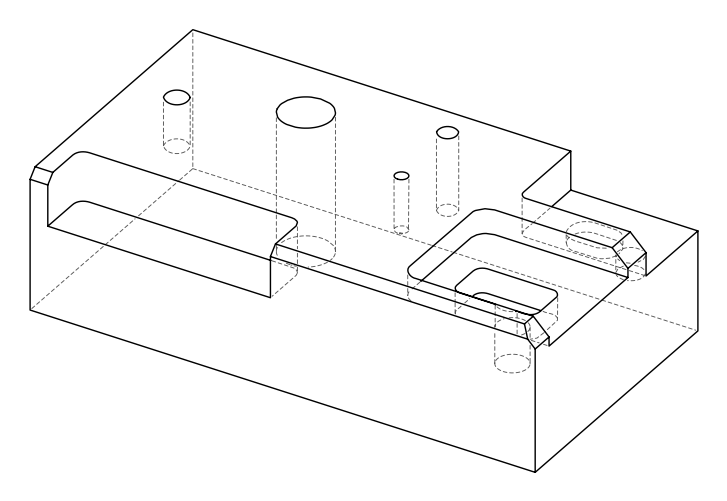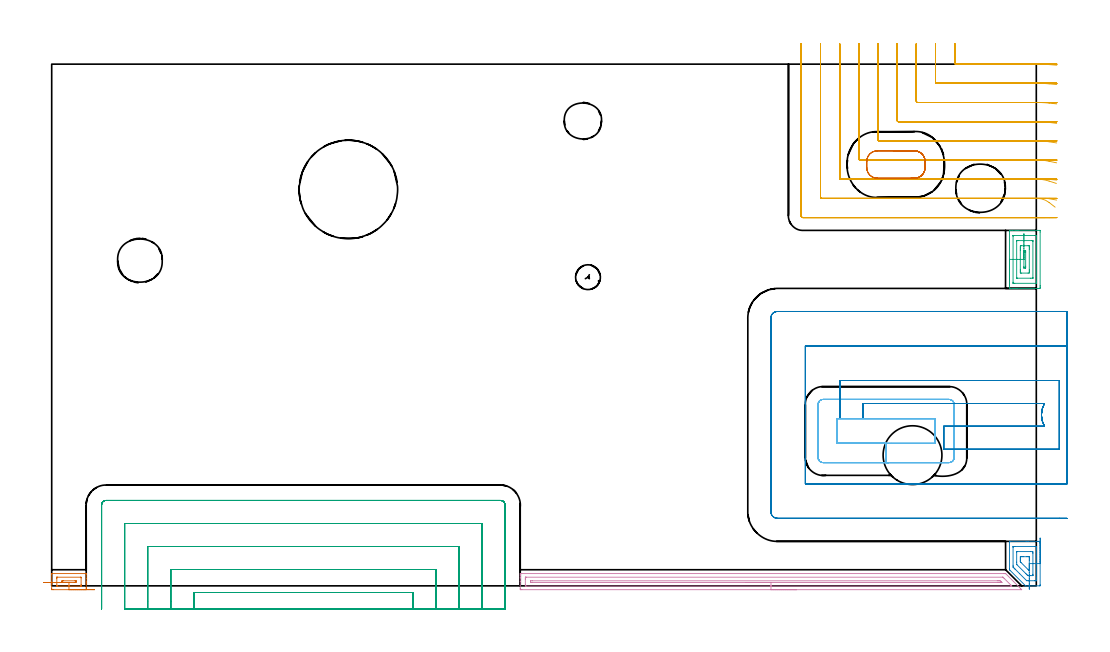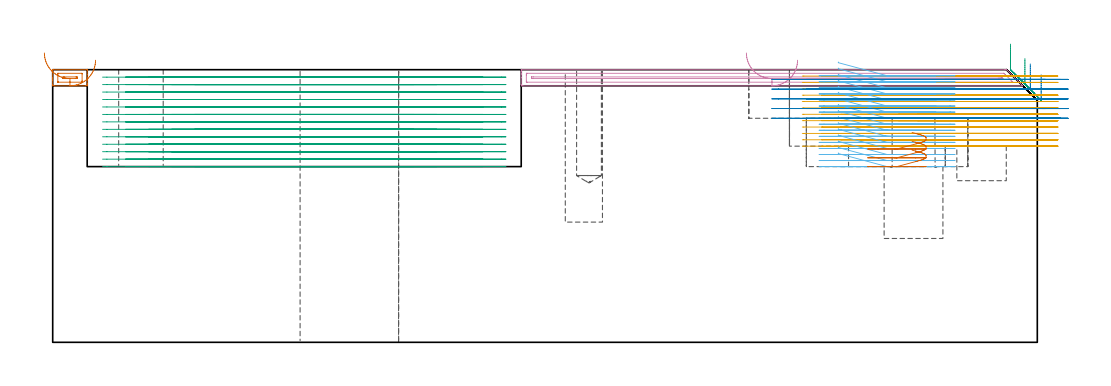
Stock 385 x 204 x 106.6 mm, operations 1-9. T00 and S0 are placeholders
(PLAN: 18 operations, 12 tool changes, 112.2 min)
(1 AREA_MILL | FG_CHAMFER_SURFACE | UGT0205_001 | 0.49 min | 348 mm3)
(2 AREA_MILL_1 | FG_CHAMFER_SURFACE_1 | UGT0205_001 | 0.81 min | 1724 mm3)
(3 AREA_MILL_2 | FG_CHAMFER_SURFACE_2 | UGT0205_001 | 1.1 min | 2577 mm3)
(4 AREA_MILL_3 | FG_CHAMFER_SURFACE_3 | UGT0205_001 | 4.8 min | 3907 mm3)
(5 MILL_CORNER_NOTCH_RECTANGULAR | CORNER_NOTCH_RECTANGULAR | NXT0201_010 | Follow Part, ap 2.5, ae 75% | 25.98 min | 187668 mm3)
(6 MILL_RECTANGULAR_POCKET | POCKET_RECTANGULAR_STRAIGHT | NXT0201_010 | Follow Part, ap 2.5, ae 75% | 9.57 min | 81445 mm3)
(7 MILL_RECTANGULAR_POCKET_1 | POCKET_RECTANGULAR_STRAIGHT_1 | UGT0201_133 | Follow Part, ap 3.75, ae 75% | 0.68 min | 6908 mm3)
(8 MILL_SLOT | SLOT_PARTIAL_RECTANGULAR | UGT0201_100 | Follow Part, ap 4.5, ae 75% | 10.4 min | 169092 mm3)
(9 MILL_SLOT_1 | SLOT_PARTIAL_RECTANGULAR_1 | NXT0201_011 | Follow Part, ap 3, ae 75% | 48.37 min | 252251 mm3)
(10 MILL_THROUGH_HOLE_FROM_SOLID_MATERIAL | STEP1HOLE | UGT0201_018 | Circular | 5.95 min | 124135 mm3)
(11 MILL_BLIND_HOLE_FROM_SOLID_MATERIAL | STEP1POCKET | NXT0201_011 | Spiral | 1.03 min | 8887 mm3)
(12 MILL_BLIND_HOLE_FROM_SOLID_MATERIAL_1 | STEP1POCKET_3 | NXT0201_010 | Spiral | 1.61 min | 9828 mm3)
(13 INDEXABLE_INSERT_DRILL_BLIND_HOLE_FROM_SOLID | STEP1POCKET_1 | UGT0302_002 | 0.2 min | 12451 mm3)
(14 SPOT_DRILL | STEP1POCKET_2 | NXT0321_9005460120000 | 0.06 min | 135 mm3)
(15 SPOT_DRILL_1 | STEP1POCKET_4 | NXT0321_9005460120000 | 0.03 min | 14 mm3)
(16 DRILL_BLIND_HOLE_INTO_CENTER | STEP1POCKET_2 | NXT0301_128 | 0.07 min | 1255 mm3)
(17 DRILL_BLIND_HOLE_INTO_CENTER_1 | STEP1POCKET_4 | UGT0301_492 | 0.19 min | 3103 mm3)
(18 MILL_ROUGH_BLIND_HOLE_CONTOUR | STEP1POCKET_2 | NXT0201_010 | Spiral | 0.86 min | 2537 mm3)
(TOOL UGT0205_001 | Chamfer Mill 20 x 3 x 45 deg. | D20 FL50 Z2)
(TOOL NXT0201_010 | ENDMILL 10mm [2P460-1000-NA 1630] | D10 FL30 Z6)
(TOOL UGT0201_133 | Carbide End Mill 15.0 | D15 FL30 Z4)
(TOOL UGT0201_100 | End Mill 18 mm | D18 FL22 Z2)
(TOOL NXT0201_011 | ENDMILL 12mm [2P460-1200-NA 1630] | D12 FL38 Z6)
(TOOL UGT0201_018 | End mill 30 mm | D30 FL50 Z4)
(TOOL UGT0302_002 | Indexable Insert Drill 23mm | D23 PA180 FL50 Z2)
(TOOL NXT0321_9005460120000 | NC Spot Drill, 142deg, 12mm, Carbide, Uncoated | D12 PA142 FL30 Z2)
(TOOL NXT0301_128 | Carbide Drill 12mm [861.1-1200-036A1-GP GC34] | D12 PA150 FL37.4 Z2)
(TOOL UGT0301_492 | Carbide Drill 9.7 mm | D9.7 PA118 FL87 Z2)
(OP 1 AREA_MILL)
G17 G21 G94 G90
T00 M6
G54
G17 G0 G90 X16.75 Y-1.5 S1061 M3
G43 Z116.6 H0
Z110.3
G94 G1 X16.712 Z109.428 F250.
X16.598 Z108.563
X16.409 Z107.712
X16.147 Z106.88
X15.813 Z106.074
X15.41 Z105.3
X14.942 Z104.564
X14.41 Z103.872
X13.821 Z103.229
X13.178 Z102.639
X12.486 Z102.108
X11.75 Z101.64
X10.976 Z101.237
X10.17 Z100.903
X9.338 Z100.641
X8.487 Z100.452
X7.622 Z100.338
X6.75 Z100.3
X0.537
X0.046 Y-1.493 Z100.303
X0.008 Y-1.491 Z100.305
X0. Y-1.004 Z100.791
Y0.765 Z102.559
Y1.464 Z103.262
Y1.65 Z103.447
X0.001 Y4.593 Z106.391
X0.01 Y4.794 Z106.592
X0.093 Y4.8 Z106.6
X13.407
X13.49 Y4.794 Z106.592
X13.5 Y4.592 Z106.39
Y2.906 Z104.705
Y1.651 Z103.449
Y1.464 Z103.262
Y0.765 Z102.559
Y-0.655 Z101.14
X13.497 Y-1.004 Z100.791
X13.492 Y-1.491 Z100.305
X13.454 Y-1.493 Z100.303
X12.963 Y-1.5 Z100.3
X6.75
Y-0.086 Z101.714
X2.278 Y-0.085 Z101.715
X2.1 Y-0.081 Z101.719
X2.019 Y-0.079 Z101.721
X2.01 Y-0.035 Z101.765
X2.006 Y0.02 Z101.82
X2.001 Y0.191 Z101.991
X2. Y2.845 Z104.645
X2.005 Y3.157 Z104.957
X2.01 Y3.363 Z105.163
X2.014 Y3.38 Z105.18
X2.02 Y3.382 Z105.182
X2.045 Y3.384 Z105.184
X2.099 Y3.385 Z105.185
X2.312 Y3.386 Z105.186
X11.222 Y3.385 Z105.185
X11.4 Y3.381 Z105.181
X11.481 Y3.379 Z105.179
X11.49 Y3.335 Z105.135
X11.494 Y3.28 Z105.08
X11.499 Y3.109 Z104.909
X11.5 Y0.455 Z102.255
X11.495 Y0.143 Z101.943
X11.49 Y-0.064 Z101.736
X11.486 Y-0.08 Z101.72
X11.48 Y-0.082 Z101.718
X11.455 Y-0.084 Z101.716
X11.401 Y-0.085 Z101.715
X11.188 Y-0.086 Z101.714
X6.75
Y1.328 Z103.128
X4.652
X4.087 Y1.33 Z103.13
X4.042 Y1.332 Z103.132
X4.018 Y1.335 Z103.135
X4.01 Y1.342 Z103.142
X4.006 Y1.389 Z103.189
X4.001 Y1.563 Z103.363
X4. Y1.65 Z103.45
X4.001 Y1.736 Z103.536
X4.006 Y1.824 Z103.624
X4.016 Y1.965 Z103.765
X4.087 Y1.966 Z103.766
X4.653 Y1.971 Z103.771
X9.09
X9.413 Y1.97 Z103.77
X9.458 Y1.968 Z103.768
X9.482 Y1.965 Z103.765
X9.49 Y1.958 Z103.758
X9.494 Y1.911 Z103.711
X9.499 Y1.737 Z103.537
X9.5 Y1.65 Z103.45
X9.499 Y1.564 Z103.364
X9.494 Y1.476 Z103.276
X9.484 Y1.335 Z103.135
X9.413 Y1.334 Z103.134
X8.847 Y1.329 Z103.129
X6.75 Y1.328 Z103.128
X5.879 Z103.166
X5.014 Z103.28
X4.162 Z103.469
X3.33 Z103.732
X2.524 Y1.329 Z104.065
X1.75 Z104.468
X1.014 Z104.937
X0.322 Z105.468
X-0.321 Z106.058
X-0.91 Z106.701
X-1.441 Z107.393
X-1.91 Z108.129
X-2.313 Z108.903
X-2.647 Z109.708
X-2.909 Z110.541
X-3.098 Z111.392
X-3.212 Z112.257
X-3.25 Z113.129
G0 Z116.6
M5
M2
(OP 2 AREA_MILL_1)
G17 G21 G94 G90
T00 M6
G54
G17 G0 G90 X386.5 Y18.7 S1061 M3
G43 Z116.6 H0
Z104.6
G94 G1 Y18.662 Z103.728 F250.
Y18.548 Z102.863
Y18.359 Z102.012
Y18.097 Z101.18
Y17.763 Z100.374
Y17.36 Z99.6
Y16.892 Z98.864
Y16.36 Z98.172
Y15.771 Z97.529
Y15.128 Z96.94
Y14.436 Z96.408
Y13.7 Z95.94
Y12.926 Z95.537
Y12.12 Z95.203
Y11.288 Z94.941
Y10.436 Z94.752
Y9.572 Z94.638
Y8.7 Z94.6
Y0.377
X386.498 Y0.213 Z94.602
X386.493 Y0.008 Z94.607
X386.172 Y0. Z94.928
X380.814 Z100.283
X380.8 Y0.006 Z100.297
X380.783 Y0.016 Z100.314
X374.641 Y6.158 Z106.456
X374.505 Y6.297 Z106.591
X374.5 Y6.51 Z106.6
Y17.023
X374.506 Y17.39 Z106.592
X374.782 Y17.4 Z106.317
X381.058 Z100.042
X381.809 Z99.285
X385.675 Z95.42
X386.172 Y17.397 Z94.923
X386.49 Y17.392 Z94.604
X386.498 Y17.023 Z94.602
X386.5 Y16.694 Z94.6
Y8.7
X385.086 Z96.014
Y3.005
X385.085 Y2.344 Z96.015
X385.083 Y2.129 Z96.017
X385.081 Y2.047 Z96.019
X385.079 Y2.015 Z96.021
X384.941 Y2.009 Z96.159
X384.684 Y2.002 Z96.416
X384.555 Y2. Z96.545
X384.427 Z96.673
X381.937 Z99.163
X381.809 Z99.291
X381.254 Y2.01 Z99.846
X381.21 Y2.049 Z99.89
X381.123 Y2.129 Z99.977
X378.492 Y4.757 Z102.608
X376.74 Y6.51 Z104.36
X376.573 Y6.676 Z104.527
X376.22 Y7.032 Z104.88
X376.044 Y7.212 Z105.056
X375.957 Y7.304 Z105.143
X375.921 Y7.347 Z105.179
X375.92 Y7.386 Z105.18
X375.915 Y8.047 Z105.185
Y15.056
X375.916 Y15.271 Z105.184
X375.919 Y15.353 Z105.181
X375.921 Y15.385 Z105.179
X376.059 Y15.391 Z105.041
X376.316 Y15.398 Z104.784
X376.445 Y15.4 Z104.655
X376.573 Z104.527
X384.555 Y15.399 Z96.545
X384.812 Y15.395 Z96.288
X384.983 Y15.39 Z96.117
X385.08 Y15.384 Z96.02
X385.081 Y15.364 Z96.019
X385.083 Y15.271 Z96.017
X385.086 Y14.61 Z96.014
Y14.395
Y8.7
X383.672 Z97.428
Y4.522
X383.671 Y4.286 Z97.429
X383.668 Y4.129 Z97.432
X383.664 Y4.012 Z97.436
X383.648 Y4.008 Z97.452
X383.554 Y4.002 Z97.546
X383.436 Y4. Z97.664
X382.682 Z98.418
X382.563 Z98.537
X381.809 Y4.007 Z99.291
X381.703 Y4.01 Z99.397
X381.595 Y4.112 Z99.505
X381.377 Y4.325 Z99.723
X380.942 Y4.757 Z100.158
X377.437 Y8.262 Z103.663
X377.335 Y8.373 Z103.765
X377.329 Y9.138 Z103.771
Y9.256
Y13.114
X377.332 Y13.271 Z103.768
X377.335 Y13.388 Z103.765
X377.352 Y13.392 Z103.748
X377.446 Y13.398 Z103.654
X377.564 Y13.4 Z103.536
X382.8 Z98.3
X383.554 Y13.393 Z97.546
X383.655 Y13.39 Z97.445
X383.666 Y12.996 Z97.434
X383.671 Y12.76 Z97.429
X383.672 Y8.7 Z97.428
X382.257 Z98.843
Y7.386
Y6.936
X382.255 Y6.51 Z98.845
X382.251 Y6.066 Z98.849
X382.247 Y6.01 Z98.853
X382.19 Y6.009 Z98.91
X382.16 Y6.01 Z98.94
X382.093 Y6.068 Z99.007
X381.98 Y6.175 Z99.12
X381.809 Y6.341 Z99.291
X379.012 Y9.138 Z102.088
X378.783 Y9.376 Z102.317
X378.751 Y9.41 Z102.349
X378.748 Y9.458 Z102.352
X378.745 Y9.566 Z102.355
X378.743 Y10.014 Z102.357
Y10.464
X378.745 Y10.89 Z102.355
X378.749 Y11.334 Z102.351
X378.753 Y11.39 Z102.347
X378.811 Y11.393 Z102.289
X378.937 Y11.397 Z102.163
X379.191 Y11.399 Z101.909
X379.556 Y11.4 Z101.544
X380.064 Z101.036
X381.301 Z99.799
X381.809 Y11.398 Z99.291
X382.18 Y11.394 Z98.92
X382.25 Y11.385 Z98.85
X382.253 Y11.321 Z98.847
X382.256 Y10.89 Z98.844
X382.257 Y10.44 Z98.843
Y10.014
Y8.7
Y7.828 Z98.881
Y6.964 Z98.995
Y6.112 Z99.183
Y5.28 Z99.446
Y4.474 Z99.78
Y3.7 Z100.183
Y2.964 Z100.651
Y2.272 Z101.182
Y1.629 Z101.772
Y1.04 Z102.415
Y0.509 Z103.107
Y0.04 Z103.843
Y-0.363 Z104.617
Y-0.697 Z105.423
Y-0.959 Z106.255
Y-1.148 Z107.106
Y-1.262 Z107.971
Y-1.3 Z108.843
G0 Z116.6
M5
M2
(OP 3 AREA_MILL_2)
G17 G21 G94 G90
T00 M6
G54
G17 G0 G90 X374.5 Y117.65 S1061 M3
G43 Z116.6 H0
G94 G1 Y117.688 Z115.728 F250.
Y117.802 Z114.863
Y117.991 Z114.012
Y118.253 Z113.18
Y118.587 Z112.374
Y118.99 Z111.6
Y119.459 Z110.864
Y119.99 Z110.172
Y120.579 Z109.529
Y121.222 Z108.939
Y121.914 Z108.408
Y122.65 Z107.94
Y123.424 Z107.537
Y124.23 Z107.203
Y125.062 Z106.941
Y125.914 Z106.752
Y126.778 Z106.638
Y127.65 Z106.6
Y138.823
X374.502 Y138.99 Z106.588
X374.628 Y138.997 Z106.465
X374.76 Y139. Z106.339
X375.007 Z106.092
X375.701 Z105.394
X376.92 Z104.177
X377.446 Z103.649
X378.055 Z103.04
X386.172 Z94.925
X386.439 Y138.996 Z94.658
X386.492 Y138.99 Z94.605
X386.499 Y138.935 Z94.599
X386.5 Y138.376 Z94.6
Y117.482
X386.499 Y116.924 Z94.601
X386.497 Y116.592 Z94.602
X386.493 Y116.31 Z94.604
X386.172 Y116.306 Z94.925
X385.562 Y116.3 Z95.535
X377.446 Z103.649
X376.92 Z104.177
X376.573 Z104.523
X376.047 Z105.049
X375.701 Z105.394
X374.76 Z106.339
X374.63 Z106.462
X374.548 Z106.543
X374.503 Y116.309 Z106.588
X374.5 Y116.477 Z106.6
Y127.65
X375.914 Z105.186
Y136.588
X375.916 Y136.925 Z105.184
X375.918 Y136.967 Z105.182
X375.92 Y136.982 Z105.18
X375.931 Y136.99 Z105.169
X376.037 Y136.996 Z105.063
X376.172 Y136.999 Z104.928
X384.427 Y137. Z96.673
X384.899 Y136.999 Z96.201
X385.042 Y136.993 Z96.058
X385.07 Y136.991 Z96.03
X385.079 Y136.942 Z96.021
X385.083 Y136.81 Z96.017
X385.085 Y136.588 Z96.015
X385.086 Y118.712 Z96.014
X385.084 Y118.375 Z96.016
X385.082 Y118.333 Z96.018
X385.08 Y118.318 Z96.02
X385.069 Y118.31 Z96.031
X384.963 Y118.304 Z96.137
X384.828 Y118.301 Z96.272
X376.573 Y118.3 Z104.527
X376.101 Y118.301 Z104.999
X375.958 Y118.307 Z105.142
X375.93 Y118.309 Z105.17
X375.921 Y118.358 Z105.179
X375.917 Y118.49 Z105.183
X375.915 Y118.712 Z105.185
X375.914 Y127.65 Z105.186
X377.328 Z103.772
X377.329 Y134.8 Z103.771
X377.33 Y134.919 Z103.77
X377.332 Y134.96 Z103.768
X377.335 Y134.985 Z103.765
X377.35 Y134.99 Z103.75
X377.446 Y134.993 Z103.654
X378.124 Y135. Z102.976
X383.36 Z97.74
X383.554 Y134.997 Z97.546
X383.619 Y134.994 Z97.481
X383.664 Y134.99 Z97.436
X383.667 Y134.92 Z97.433
X383.67 Y134.8 Z97.43
X383.671 Y134.681 Z97.429
Y120.5
X383.67 Y120.381 Z97.43
X383.668 Y120.34 Z97.432
X383.665 Y120.315 Z97.435
X383.65 Y120.31 Z97.45
X383.554 Y120.307 Z97.546
X382.876 Y120.3 Z98.224
X377.64 Z103.46
X377.446 Y120.303 Z103.654
X377.381 Y120.306 Z103.719
X377.336 Y120.31 Z103.764
X377.333 Y120.38 Z103.767
X377.33 Y120.5 Z103.77
X377.329 Y120.619 Z103.771
X377.328 Y127.65 Z103.772
X378.743 Z102.357
Y131.225
Y131.684
X378.745 Y132.119 Z102.355
X378.749 Y132.571 Z102.351
X378.768 Y132.99 Z102.332
X379.204 Y133. Z101.896
X381.822 Z99.278
X382.228 Y132.99 Z98.872
X382.25 Y132.856 Z98.85
X382.255 Y132.556 Z98.845
X382.257 Y132.119 Z98.843
Y131.66
Y123.616
X382.255 Y123.181 Z98.845
X382.251 Y122.729 Z98.849
X382.232 Y122.31 Z98.868
X381.796 Y122.3 Z99.304
X379.178 Z101.922
X378.772 Y122.31 Z102.328
X378.75 Y122.444 Z102.35
X378.745 Y122.744 Z102.355
X378.743 Y123.181 Z102.357
Y123.64
Y127.65
X380.157 Z100.943
Y130.331
Y130.683
X380.159 Y130.859 Z100.941
X380.161 Y130.946 Z100.939
X380.164 Y130.983 Z100.936
X380.175 Y130.99 Z100.925
X380.287 Y130.996 Z100.813
X380.772 Y130.993 Z100.328
X380.829 Y130.99 Z100.271
X380.837 Y130.986 Z100.263
X380.839 Y130.971 Z100.261
X380.841 Y130.93 Z100.259
X380.843 Y130.762 Z100.257
Y130.427
Y124.969
Y124.897
X380.841 Y124.534 Z100.259
X380.838 Y124.353 Z100.262
X380.836 Y124.316 Z100.264
X380.794 Y124.31 Z100.306
X380.713 Y124.303 Z100.387
X380.228 Y124.307 Z100.872
X380.171 Y124.31 Z100.929
X380.163 Y124.315 Z100.937
X380.161 Y124.329 Z100.939
X380.159 Y124.37 Z100.941
X380.157 Y124.538 Z100.943
Y124.873
Y127.65
Y128.522 Z100.981
Y129.387 Z101.095
Y130.238 Z101.284
Y131.07 Z101.546
Y131.876 Z101.88
Y132.65 Z102.283
Y133.386 Z102.752
Y134.078 Z103.283
Y134.721 Z103.872
Y135.31 Z104.515
Y135.842 Z105.207
Y136.31 Z105.943
Y136.713 Z106.717
Y137.047 Z107.523
Y137.309 Z108.355
Y137.498 Z109.207
Y137.612 Z110.072
Y137.65 Z110.943
G0 Z116.6
M5
M2
(OP 4 AREA_MILL_3)
G17 G21 G94 G90
T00 M6
G54
G17 G0 G90 X291.25 Y-1.5 S1061 M3
G43 Z116.6 H0
Z110.3
G94 G1 X291.212 Z109.428 F250.
X291.098 Z108.564
X290.909 Z107.712
X290.647 Z106.88
X290.313 Z106.074
X289.91 Z105.3
X289.442 Z104.564
X288.91 Z103.872
X288.321 Z103.229
X287.678 Z102.64
X286.986 Z102.108
X286.25 Z101.64
X285.476 Z101.237
X284.67 Z100.903
X283.838 Z100.641
X282.987 Z100.452
X282.122 Z100.338
X281.25 Z100.3
X183.825
X183.329 Y-1.495 Z100.303
X183.209 Y-1.491 Z100.305
X183.2 Y-1.004 Z100.793
Y1.65 Z103.445
Y3.068 Z104.864
Y3.419 Z105.214
Y4.122 Z105.922
Y4.406 Z106.206
X183.207 Y4.78 Z106.571
X183.21 Y4.797 Z106.588
X183.378 Y4.8 Z106.6
X372.419
X372.995 Y4.799 Z106.584
X373.051 Y4.749 Z106.549
X376.152 Y1.65 Z103.447
X378.806 Y-1.004 Z100.792
X379.174 Y-1.374 Z100.426
X379.246 Y-1.446 Z100.354
X379.271 Y-1.474 Z100.326
X379.283 Y-1.495 Z100.304
X379.271 Y-1.5 Z100.3
X281.25
Y-0.086 Z101.714
X185.578 Y-0.085 Z101.715
X185.21 Y-0.078 Z101.722
X185.206 Y0.039 Z101.839
X185.201 Y0.288 Z102.088
X185.2 Y2.535 Z104.335
X185.202 Y2.941 Z104.741
X185.21 Y3.35 Z105.15
X185.218 Y3.38 Z105.18
X185.237 Y3.382 Z105.182
X185.29 Y3.384 Z105.184
X185.397 Y3.385 Z105.185
X185.612 Y3.386 Z105.186
X371.774 Y3.385 Z105.185
X371.881 Y3.384 Z105.184
X371.934 Y3.382 Z105.182
X371.956 Y3.379 Z105.179
X372.006 Y3.333 Z105.133
X372.419 Y2.93 Z104.73
X375.1 Y0.249 Z102.049
X375.313 Y0.031 Z101.831
X375.397 Y-0.059 Z101.741
X375.411 Y-0.08 Z101.72
X375.379 Y-0.082 Z101.719
X375.286 Y-0.084 Z101.716
X375.1 Y-0.086 Z101.714
X375.066
X281.25
Y1.328 Z103.128
X187.724 Y1.329 Z103.129
X187.4 Y1.33 Z103.13
X187.292 Y1.332 Z103.132
X187.215 Y1.335 Z103.135
X187.209 Y1.453 Z103.253
X187.204 Y1.65 Z103.45
X187.202 Y1.846 Z103.646
X187.206 Y1.913 Z103.713
X187.21 Y1.96 Z103.76
X187.239 Y1.965 Z103.765
X187.4 Y1.967 Z103.767
X187.969 Y1.971 Z103.771
X369.737
X370.31 Y1.968 Z103.768
X370.631 Y1.964 Z103.764
X370.937 Y1.951 Z103.751
X371.244 Y1.65 Z103.45
X371.525 Y1.367 Z103.167
X371.545 Y1.335 Z103.135
X371.525 Y1.334 Z103.134
X370.955 Y1.33 Z103.13
X370.631 Y1.329 Z103.129
X370.062 Y1.328 Z103.128
X281.25
X280.378 Z103.166
X279.514 Z103.28
X278.662 Z103.469
X277.83 Z103.732
X277.024 Z104.065
X276.25 Z104.468
X275.514 Z104.937
X274.822 Z105.468
X274.179 Z106.057
X273.59 Z106.701
X273.059 Z107.393
X272.59 Z108.128
X272.187 Z108.902
X271.853 Z109.708
X271.591 Z110.54
X271.402 Z111.392
X271.288 Z112.257
X271.25 Z113.128
G0 Z116.6
M5
M2
(OP 5 MILL_CORNER_NOTCH_RECTANGULAR)
G17 G21 G94 G90
T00 M6
G54
G17 G0 G90 X353.1 Y212. S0 M3
G43 Z116.6 H1
Z104.108
G94 G1 Y209. F250.
Y204.495 F500.
G3 X353.595 Y204. R0.5
G1 X385.394
G2 X390. Y203.823 R60.
G1 X392.991 Y203.593 F250.
G0 Z116.6
X345.6 Y212.
Z104.108
G1 Y209.
Y196.996 F500.
G3 X346.096 Y196.5 R0.5
G1 X385.394
G2 X390. Y196.298 R52.5
G1 X392.988 Y196.034 F250.
G0 Z116.6
X338.1 Y212.
Z104.108
G1 Y209.
Y189.496 F500.
G3 X338.596 Y189. R0.5
G1 X385.394
G2 X390. Y188.764 R45.
G1 X392.984 Y188.457 F250.
G0 Z116.6
X330.6 Y212.
Z104.108
G1 Y209.
Y181.996 F500.
G3 X331.096 Y181.5 R0.5
G1 X385.394
G2 X390. Y181.216 R37.5
G1 X392.977 Y180.848 F250.
G0 Z116.6
X323.1 Y212.
Z104.108
G1 Y209.
Y174.496 F500.
G3 X323.596 Y174. R0.5
G1 X385.394
G2 X390. Y173.644 R30.
G1 X392.964 Y173.184 F250.
G0 Z116.6
X315.6 Y212.
Z104.108
G1 Y209.
Y166.996 F500.
G3 X316.096 Y166.5 R0.5
G1 X385.394
G2 X390. Y166.024 R22.5
G1 X392.936 Y165.409 F250.
G0 Z116.6
X308.1 Y212.
Z104.108
G1 Y209.
Y159.497 F500.
G3 X308.597 Y159. R0.5
G1 X385.394
G2 X390. Y158.275 R15.
G1 X392.855 Y157.354 F250.
G0 Z116.6
X300.6 Y212.
Z104.108
G1 Y209.
Y151.997 F500.
G3 X301.097 Y151.5 R0.5
G1 X385.394
G2 X390. Y149.919 R7.5
G1 X392.368 Y148.077 F250.
G0 Z116.6
X293.1 Y212.
Z104.108
G1 Y209.
Y144.6 F500.
G3 X293.7 Y144. R0.6
G1 X385.394
X388.394 F250.
G0 Z116.6
X353.1 Y212.
Z101.617
G1 Y209.
Y204.495 F500.
G3 X353.595 Y204. R0.5
G1 X388.671
G2 X390. Y203.985 R60.
G1 X392.999 Y203.919 F250.
G0 Z116.6
X345.6 Y212.
Z101.617
G1 Y209.
Y196.996 F500.
G3 X346.096 Y196.5 R0.5
G1 X388.671
G2 X390. Y196.483 R52.5
G1 X392.999 Y196.407 F250.
G0 Z116.6
X338.1 Y212.
Z101.617
G1 Y209.
Y189.496 F500.
G3 X338.596 Y189. R0.5
G1 X388.671
G2 X390. Y188.98 R45.
G1 X392.999 Y188.892 F250.
G0 Z116.6
X330.6 Y212.
Z101.617
G1 Y209.
Y181.996 F500.
G3 X331.096 Y181.5 R0.5
G1 X388.671
G2 X390. Y181.476 R37.5
G1 X392.998 Y181.37 F250.
G0 Z116.6
X323.1 Y212.
Z101.617
G1 Y209.
Y174.496 F500.
G3 X323.596 Y174. R0.5
G1 X388.671
G2 X390. Y173.971 R30.
G1 X392.997 Y173.838 F250.
G0 Z116.6
X315.6 Y212.
Z101.617
G1 Y209.
Y166.996 F500.
G3 X316.096 Y166.5 R0.5
G1 X388.671
G2 X390. Y166.461 R22.5
G1 X392.995 Y166.283 F250.
G0 Z116.6
X308.1 Y212.
Z101.617
G1 Y209.
Y159.497 F500.
G3 X308.597 Y159. R0.5
G1 X388.671
G2 X390. Y158.941 R15.
G1 X392.988 Y158.675 F250.
G0 Z116.6
X300.6 Y212.
Z101.617
G1 Y209.
Y151.997 F500.
G3 X301.097 Y151.5 R0.5
G1 X388.671
G2 X390. Y151.381 R7.5
G1 X392.953 Y150.85 F250.
G0 Z116.6
X293.1 Y212.
Z101.617
G1 Y209.
Y144.6 F500.
G3 X293.7 Y144. R0.6
G1 X388.671
X391.671 F250.
G0 Z116.6
X353.1 Y212.
Z99.125
G1 Y209.
Y204.495 F500.
G3 X353.595 Y204. R0.5
G1 X389.926
X390.
X393. Y203.996 F250.
G0 Z116.6
X345.6 Y212.
Z99.125
G1 Y209.
Y196.995 F500.
G3 X346.095 Y196.5 R0.5
G1 X389.926
X390.
X393. Y196.496 F250.
G0 Z116.6
X338.1 Y212.
Z99.125
G1 Y209.
Y189.496 F500.
G3 X338.596 Y189. R0.5
G1 X389.926
X390.
X393. Y188.995 F250.
G0 Z116.6
X330.6 Y212.
Z99.125
G1 Y209.
Y181.996 F500.
G3 X331.096 Y181.5 R0.5
G1 X389.926
X390.
X393. Y181.494 F250.
G0 Z116.6
X323.1 Y212.
Z99.125
G1 Y209.
Y174.496 F500.
G3 X323.596 Y174. R0.5
G1 X389.926
X390.
X393. Y173.993 F250.
G0 Z116.6
X315.6 Y212.
Z99.125
G1 Y209.
Y166.996 F500.
G3 X316.096 Y166.5 R0.5
G1 X389.926
X390.
X393. Y166.49 F250.
G0 Z116.6
X308.1 Y212.
Z99.125
G1 Y209.
Y159.497 F500.
G3 X308.597 Y159. R0.5
G1 X389.926
X390.
X393. Y158.985 F250.
G0 Z116.6
X300.6 Y212.
Z99.125
G1 Y209.
Y151.997 F500.
G3 X301.097 Y151.5 R0.5
G1 X389.926
X390.
X393. Y151.47 F250.
G0 Z116.6
X293.1 Y212.
Z99.125
G1 Y209.
Y144.6 F500.
G3 X293.7 Y144. R0.6
G1 X389.926
X392.926 F250.
G0 Z116.6
X353.1 Y212.
Z96.633
G1 Y209.
Y204.495 F500.
G3 X353.595 Y204. R0.5
G1 X390.
X393. F250.
G0 Z116.6
X345.6 Y212.
Z96.633
G1 Y209.
Y196.995 F500.
G3 X346.095 Y196.5 R0.5
G1 X390.
X393. F250.
G0 Z116.6
X338.1 Y212.
Z96.633
G1 Y209.
Y189.496 F500.
G3 X338.596 Y189. R0.5
G1 X390.
X393. F250.
G0 Z116.6
X330.6 Y212.
Z96.633
G1 Y209.
Y181.996 F500.
G3 X331.096 Y181.5 R0.5
G1 X390.
X393. F250.
G0 Z116.6
X323.1 Y212.
Z96.633
G1 Y209.
Y174.496 F500.
G3 X323.596 Y174. R0.5
G1 X390.
X393. F250.
G0 Z116.6
X315.6 Y212.
Z96.633
G1 Y209.
Y166.996 F500.
G3 X316.096 Y166.5 R0.5
G1 X390.
X393. F250.
G0 Z116.6
X308.1 Y212.
Z96.633
G1 Y209.
Y159.497 F500.
G3 X308.597 Y159. R0.5
G1 X390.
X393. F250.
G0 Z116.6
X300.6 Y212.
Z96.633
G1 Y209.
Y151.997 F500.
G3 X301.097 Y151.5 R0.5
G1 X390.
X393. F250.
G0 Z116.6
X293.1 Y212.
Z96.633
G1 Y209.
Y144.6 F500.
G3 X293.7 Y144. R0.6
G1 X390.
X393. F250.
G0 Z116.6
X353.1 Y212.
Z94.142
G1 Y209.
Y204.495 F500.
G3 X353.595 Y204. R0.5
G1 X390.
X393. F250.
G0 Z116.6
X345.6 Y212.
Z94.142
G1 Y209.
Y196.995 F500.
G3 X346.095 Y196.5 R0.5
G1 X390.
X393. F250.
G0 Z116.6
X338.1 Y212.
Z94.142
G1 Y209.
Y189.496 F500.
G3 X338.596 Y189. R0.5
G1 X390.
X393. F250.
G0 Z116.6
X330.6 Y212.
Z94.142
G1 Y209.
Y181.996 F500.
G3 X331.096 Y181.5 R0.5
G1 X390.
X393. F250.
G0 Z116.6
X323.1 Y212.
Z94.142
G1 Y209.
Y174.496 F500.
G3 X323.596 Y174. R0.5
G1 X390.
X393. F250.
G0 Z116.6
X315.6 Y212.
Z94.142
G1 Y209.
Y166.996 F500.
G3 X316.096 Y166.5 R0.5
G1 X390.
X393. F250.
G0 Z116.6
X308.1 Y212.
Z94.142
G1 Y209.
Y159.497 F500.
G3 X308.597 Y159. R0.5
G1 X390.
X393. F250.
G0 Z116.6
X300.6 Y212.
Z94.142
G1 Y209.
Y151.997 F500.
G3 X301.097 Y151.5 R0.5
G1 X390.
X393. F250.
G0 Z116.6
X293.1 Y212.
Z94.142
G1 Y209.
Y144.6 F500.
G3 X293.7 Y144. R0.6
G1 X390.
X393. F250.
G0 Z116.6
X353.1 Y212.
Z91.65
G1 Y209.
Y204.495 F500.
G3 X353.595 Y204. R0.5
G1 X390.
X393. F250.
G0 Z116.6
X345.6 Y212.
Z91.65
G1 Y209.
Y196.995 F500.
G3 X346.095 Y196.5 R0.5
G1 X390.
X393. F250.
G0 Z116.6
X338.1 Y212.
Z91.65
G1 Y209.
Y189.496 F500.
G3 X338.596 Y189. R0.5
G1 X390.
X393. F250.
G0 Z116.6
X330.6 Y212.
Z91.65
G1 Y209.
Y181.996 F500.
G3 X331.096 Y181.5 R0.5
G1 X390.
X393. F250.
G0 Z116.6
X323.1 Y212.
Z91.65
G1 Y209.
Y174.496 F500.
G3 X323.596 Y174. R0.5
G1 X390.
X393. F250.
G0 Z116.6
X315.6 Y212.
Z91.65
G1 Y209.
Y166.996 F500.
G3 X316.096 Y166.5 R0.5
G1 X390.
X393. F250.
G0 Z116.6
X308.1 Y212.
Z91.65
G1 Y209.
Y159.497 F500.
G3 X308.597 Y159. R0.5
G1 X390.
X393. F250.
G0 Z116.6
X300.6 Y212.
Z91.65
G1 Y209.
Y151.997 F500.
G3 X301.097 Y151.5 R0.5
G1 X390.
X393. F250.
G0 Z116.6
X293.1 Y212.
Z91.65
G1 Y209.
Y144.6 F500.
G3 X293.7 Y144. R0.6
G1 X390.
X393. F250.
G0 Z116.6
X353.1 Y212.
Z89.158
G1 Y209.
Y204.495 F500.
G3 X353.595 Y204. R0.5
G1 X390.
X393. F250.
G0 Z116.6
X345.6 Y212.
Z89.158
G1 Y209.
Y196.995 F500.
G3 X346.095 Y196.5 R0.5
G1 X390.
X393. F250.
G0 Z116.6
X338.1 Y212.
Z89.158
G1 Y209.
Y189.496 F500.
G3 X338.596 Y189. R0.5
G1 X390.
X393. F250.
G0 Z116.6
X330.6 Y212.
Z89.158
G1 Y209.
Y181.996 F500.
G3 X331.096 Y181.5 R0.5
G1 X390.
X393. F250.
G0 Z116.6
X323.1 Y212.
Z89.158
G1 Y209.
Y174.496 F500.
G3 X323.596 Y174. R0.5
G1 X390.
X393. F250.
G0 Z116.6
X315.6 Y212.
Z89.158
G1 Y209.
Y166.996 F500.
G3 X316.096 Y166.5 R0.5
G1 X390.
X393. F250.
G0 Z116.6
X308.1 Y212.
Z89.158
G1 Y209.
Y159.497 F500.
G3 X308.597 Y159. R0.5
G1 X390.
X393. F250.
G0 Z116.6
X300.6 Y212.
Z89.158
G1 Y209.
Y151.997 F500.
G3 X301.097 Y151.5 R0.5
G1 X390.
X393. F250.
G0 Z116.6
X293.1 Y212.
Z89.158
G1 Y209.
Y144.6 F500.
G3 X293.7 Y144. R0.6
G1 X390.
X393. F250.
G0 Z116.6
X353.1 Y212.
Z86.667
G1 Y209.
Y204.495 F500.
G3 X353.595 Y204. R0.5
G1 X390.
X393. F250.
G0 Z116.6
X345.6 Y212.
Z86.667
G1 Y209.
Y196.995 F500.
G3 X346.095 Y196.5 R0.5
G1 X390.
X393. F250.
G0 Z116.6
X338.1 Y212.
Z86.667
G1 Y209.
Y189.496 F500.
G3 X338.596 Y189. R0.5
G1 X390.
X393. F250.
G0 Z116.6
X330.6 Y212.
Z86.667
G1 Y209.
Y181.996 F500.
G3 X331.096 Y181.5 R0.5
G1 X390.
X393. F250.
G0 Z116.6
X323.1 Y212.
Z86.667
G1 Y209.
Y174.496 F500.
G3 X323.596 Y174. R0.5
G1 X390.
X393. F250.
G0 Z116.6
X315.6 Y212.
Z86.667
G1 Y209.
Y166.996 F500.
G3 X316.096 Y166.5 R0.5
G1 X390.
X393. F250.
G0 Z116.6
X308.1 Y212.
Z86.667
G1 Y209.
Y159.497 F500.
G3 X308.597 Y159. R0.5
G1 X390.
X393. F250.
G0 Z116.6
X300.6 Y212.
Z86.667
G1 Y209.
Y151.997 F500.
G3 X301.097 Y151.5 R0.5
G1 X390.
X393. F250.
G0 Z116.6
X293.1 Y212.
Z86.667
G1 Y209.
Y144.6 F500.
G3 X293.7 Y144. R0.6
G1 X390.
X393. F250.
G0 Z116.6
X353.1 Y212.
Z84.175
G1 Y209.
Y204.495 F500.
G3 X353.595 Y204. R0.5
G1 X390.
X393. F250.
G0 Z116.6
X345.6 Y212.
Z84.175
G1 Y209.
Y196.995 F500.
G3 X346.095 Y196.5 R0.5
G1 X390.
X393. F250.
G0 Z116.6
X338.1 Y212.
Z84.175
G1 Y209.
Y189.496 F500.
G3 X338.596 Y189. R0.5
G1 X390.
X393. F250.
G0 Z116.6
X330.6 Y212.
Z84.175
G1 Y209.
Y181.996 F500.
G3 X331.096 Y181.5 R0.5
G1 X390.
X393. F250.
G0 Z116.6
X323.1 Y212.
Z84.175
G1 Y209.
Y174.496 F500.
G3 X323.596 Y174. R0.5
G1 X390.
X393. F250.
G0 Z116.6
X315.6 Y212.
Z84.175
G1 Y209.
Y166.996 F500.
G3 X316.096 Y166.5 R0.5
G1 X390.
X393. F250.
G0 Z116.6
X308.1 Y212.
Z84.175
G1 Y209.
Y159.497 F500.
G3 X308.597 Y159. R0.5
G1 X390.
X393. F250.
G0 Z116.6
X300.6 Y212.
Z84.175
G1 Y209.
Y151.997 F500.
G3 X301.097 Y151.5 R0.5
G1 X390.
X393. F250.
G0 Z116.6
X293.1 Y212.
Z84.175
G1 Y209.
Y144.6 F500.
G3 X293.7 Y144. R0.6
G1 X390.
X393. F250.
G0 Z116.6
X353.1 Y212.
Z81.683
G1 Y209.
Y204.495 F500.
G3 X353.595 Y204. R0.5
G1 X390.
X393. F250.
G0 Z116.6
X345.6 Y212.
Z81.683
G1 Y209.
Y196.995 F500.
G3 X346.095 Y196.5 R0.5
G1 X390.
X393. F250.
G0 Z116.6
X338.1 Y212.
Z81.683
G1 Y209.
Y189.496 F500.
G3 X338.596 Y189. R0.5
G1 X390.
X393. F250.
G0 Z116.6
X330.6 Y212.
Z81.683
G1 Y209.
Y181.996 F500.
G3 X331.096 Y181.5 R0.5
G1 X390.
X393. F250.
G0 Z116.6
X323.1 Y212.
Z81.683
G1 Y209.
Y174.496 F500.
G3 X323.596 Y174. R0.5
G1 X390.
X393. F250.
G0 Z116.6
X315.6 Y212.
Z81.683
G1 Y209.
Y166.996 F500.
G3 X316.096 Y166.5 R0.5
G1 X390.
X393. F250.
G0 Z116.6
X308.1 Y212.
Z81.683
G1 Y209.
Y159.497 F500.
G3 X308.597 Y159. R0.5
G1 X390.
X393. F250.
G0 Z116.6
X300.6 Y212.
Z81.683
G1 Y209.
Y151.997 F500.
G3 X301.097 Y151.5 R0.5
G1 X390.
X393. F250.
G0 Z116.6
X293.1 Y212.
Z81.683
G1 Y209.
Y144.6 F500.
G3 X293.7 Y144. R0.6
G1 X390.
X393. F250.
G0 Z116.6
X353.1 Y212.
Z79.192
G1 Y209.
Y204.495 F500.
G3 X353.595 Y204. R0.5
G1 X390.
X393. F250.
G0 Z116.6
X345.6 Y212.
Z79.192
G1 Y209.
Y196.995 F500.
G3 X346.095 Y196.5 R0.5
G1 X390.
X393. F250.
G0 Z116.6
X338.1 Y212.
Z79.192
G1 Y209.
Y189.496 F500.
G3 X338.596 Y189. R0.5
G1 X390.
X393. F250.
G0 Z116.6
X330.6 Y212.
Z79.192
G1 Y209.
Y181.996 F500.
G3 X331.096 Y181.5 R0.5
G1 X390.
X393. F250.
G0 Z116.6
X323.1 Y212.
Z79.192
G1 Y209.
Y174.496 F500.
G3 X323.596 Y174. R0.5
G1 X390.
X393. F250.
G0 Z116.6
X315.6 Y212.
Z79.192
G1 Y209.
Y166.996 F500.
G3 X316.096 Y166.5 R0.5
G1 X390.
X393. F250.
G0 Z116.6
X308.1 Y212.
Z79.192
G1 Y209.
Y159.497 F500.
G3 X308.597 Y159. R0.5
G1 X390.
X393. F250.
G0 Z116.6
X300.6 Y212.
Z79.192
G1 Y209.
Y151.997 F500.
G3 X301.097 Y151.5 R0.5
G1 X390.
X393. F250.
G0 Z116.6
X293.1 Y212.
Z79.192
G1 Y209.
Y144.6 F500.
G3 X293.7 Y144. R0.6
G1 X390.
X393. F250.
G0 Z116.6
X353.1 Y212.
Z76.7
G1 Y209.
Y204.495 F500.
G3 X353.595 Y204. R0.5
G1 X390.
X393. F250.
G0 Z116.6
X345.6 Y212.
Z76.7
G1 Y209.
Y196.995 F500.
G3 X346.095 Y196.5 R0.5
G1 X390.
X393. F250.
G0 Z116.6
X338.1 Y212.
Z76.7
G1 Y209.
Y189.496 F500.
G3 X338.596 Y189. R0.5
G1 X390.
X393. F250.
G0 Z116.6
X330.6 Y212.
Z76.7
G1 Y209.
Y181.996 F500.
G3 X331.096 Y181.5 R0.5
G1 X390.
X393. F250.
G0 Z116.6
X323.1 Y212.
Z76.7
G1 Y209.
Y174.496 F500.
G3 X323.596 Y174. R0.5
G1 X390.
X393. F250.
G0 Z116.6
X315.6 Y212.
Z76.7
G1 Y209.
Y166.996 F500.
G3 X316.096 Y166.5 R0.5
G1 X390.
X393. F250.
G0 Z116.6
X308.1 Y212.
Z76.7
G1 Y209.
Y159.497 F500.
G3 X308.597 Y159. R0.5
G1 X390.
X393. F250.
G0 Z116.6
X300.6 Y212.
Z76.7
G1 Y209.
Y151.997 F500.
G3 X301.097 Y151.5 R0.5
G1 X390.
X393. F250.
G0 Z116.6
X293.1 Y212.
Z76.7
G1 Y209.
Y144.6 F500.
G3 X293.7 Y144. R0.6
G1 X390.
X393. F250.
G0 Z116.6
M5
M2
(OP 6 MILL_RECTANGULAR_POCKET)
G17 G21 G94 G90
T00 M6
G54
G17 G0 G90 X307.2 Y56.686 S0 M3
G43 Z116.6 H1
Z109.6
G94 G1 Y55.7 Z109.336 F250.
X326.25 Z104.231
X345.3 F500.
Y65.4
X307.2
Y55.7
X326.25
Y48.2
X350.9
G3 X352.8 Y50.1 R1.9
G1 Y71.
G3 X350.9 Y72.9 R1.9
G1 X301.6
G3 X299.7 Y71. R1.9
G1 Y50.1
G3 X301.6 Y48.2 R1.9
G1 X326.25
X327.25
G0 X307.2 Y56.686 Z107.231
G1 Y55.7 Z106.967 F250.
X326.25 Z101.862
X328.244 F500.
X345.3
Y65.4
X307.2
Y55.7
X326.25
Y48.2
X350.9
G3 X352.8 Y50.1 R1.9
G1 Y71.
G3 X350.9 Y72.9 R1.9
G1 X301.6
G3 X299.7 Y71. R1.9
G1 Y50.1
G3 X301.6 Y48.2 R1.9
G1 X326.25
X327.25
G0 X307.2 Y56.686 Z104.862
G1 Y55.7 Z104.598 F250.
X326.25 Z99.494
X345.3 F500.
Y65.4
X307.2
Y55.7
X326.25
Y48.2
X350.9
G3 X352.8 Y50.1 R1.9
G1 Y71.
G3 X350.9 Y72.9 R1.9
G1 X301.6
G3 X299.7 Y71. R1.9
G1 Y50.1
G3 X301.6 Y48.2 R1.9
G1 X326.25
X327.25
G0 X307.2 Y56.686 Z102.494
G1 Y55.7 Z102.229 F250.
X326.25 Z97.125
X328.244 F500.
X345.3
Y65.4
X307.2
Y55.7
X326.25
Y48.2
X350.9
G3 X352.8 Y50.1 R1.9
G1 Y71.
G3 X350.9 Y72.9 R1.9
G1 X301.6
G3 X299.7 Y71. R1.9
G1 Y50.1
G3 X301.6 Y48.2 R1.9
G1 X326.25
X327.25
G0 X307.2 Y56.686 Z100.125
G1 Y55.7 Z99.861 F250.
X326.25 Z94.756
X345.3 F500.
Y65.4
X307.2
Y55.7
X326.25
Y48.2
X350.9
G3 X352.8 Y50.1 R1.9
G1 Y71.
G3 X350.9 Y72.9 R1.9
G1 X301.6
G3 X299.7 Y71. R1.9
G1 Y50.1
G3 X301.6 Y48.2 R1.9
G1 X326.25
X327.25
G0 X307.2 Y56.686 Z97.756
G1 Y55.7 Z97.492 F250.
X326.25 Z92.387
X345.3 F500.
Y65.4
X307.2
Y55.7
X326.25
Y48.2
X350.9
G3 X352.8 Y50.1 R1.9
G1 Y71.
G3 X350.9 Y72.9 R1.9
G1 X301.6
G3 X299.7 Y71. R1.9
G1 Y50.1
G3 X301.6 Y48.2 R1.9
G1 X326.25
X327.25
G0 X307.2 Y56.686 Z95.387
G1 Y55.7 Z95.123 F250.
X326.25 Z90.019
X328.244 F500.
X345.3
Y65.4
X307.2
Y55.7
X326.25
Y48.2
X350.9
G3 X352.8 Y50.1 R1.9
G1 Y71.
G3 X350.9 Y72.9 R1.9
G1 X301.6
G3 X299.7 Y71. R1.9
G1 Y50.1
G3 X301.6 Y48.2 R1.9
G1 X326.25
X327.25
G0 X307.2 Y56.686 Z93.019
G1 Y55.7 Z92.754 F250.
X326.25 Z87.65
X328.244 F500.
X345.3
Y65.4
X307.2
Y55.7
X326.25
Y48.2
X350.9
G3 X352.8 Y50.1 R1.9
G1 Y71.
G3 X350.9 Y72.9 R1.9
G1 X301.6
G3 X299.7 Y71. R1.9
G1 Y50.1
G3 X301.6 Y48.2 R1.9
G1 X326.25
X327.25
G0 X307.2 Y56.686 Z90.65
G1 Y55.7 Z90.386 F250.
X326.25 Z85.281
X328.244 F500.
X345.3
Y65.4
X307.2
Y55.7
X326.25
Y48.2
X350.9
G3 X352.8 Y50.1 R1.9
G1 Y71.
G3 X350.9 Y72.9 R1.9
G1 X301.6
G3 X299.7 Y71. R1.9
G1 Y50.1
G3 X301.6 Y48.2 R1.9
G1 X326.25
X327.25
G0 X307.2 Y56.686 Z88.281
G1 Y55.7 Z88.017 F250.
X326.25 Z82.912
X328.244 F500.
X345.3
Y65.4
X307.2
Y55.7
X326.25
Y48.2
X350.9
G3 X352.8 Y50.1 R1.9
G1 Y71.
G3 X350.9 Y72.9 R1.9
G1 X301.6
G3 X299.7 Y71. R1.9
G1 Y50.1
G3 X301.6 Y48.2 R1.9
G1 X326.25
X327.25
G0 X307.2 Y56.686 Z85.912
G1 Y55.7 Z85.648 F250.
X326.25 Z80.544
X328.244 F500.
X345.3
Y65.4
X307.2
Y55.7
X326.25
Y48.2
X350.9
G3 X352.8 Y50.1 R1.9
G1 Y71.
G3 X350.9 Y72.9 R1.9
G1 X301.6
G3 X299.7 Y71. R1.9
G1 Y50.1
G3 X301.6 Y48.2 R1.9
G1 X326.25
X327.25
G0 X307.2 Y56.686 Z83.544
G1 Y55.7 Z83.279 F250.
X326.25 Z78.175
X328.244 F500.
X345.3
Y65.4
X307.2
Y55.7
X326.25
Y48.2
X350.9
G3 X352.8 Y50.1 R1.9
G1 Y71.
G3 X350.9 Y72.9 R1.9
G1 X301.6
G3 X299.7 Y71. R1.9
G1 Y50.1
G3 X301.6 Y48.2 R1.9
G1 X326.25
X327.25
G0 X307.2 Y56.686 Z81.175
G1 Y55.7 Z80.911 F250.
X326.25 Z75.806
X328.244 F500.
X345.3
Y65.4
X307.2
Y55.7
X326.25
Y48.2
X350.9
G3 X352.8 Y50.1 R1.9
G1 Y71.
G3 X350.9 Y72.9 R1.9
G1 X301.6
G3 X299.7 Y71. R1.9
G1 Y50.1
G3 X301.6 Y48.2 R1.9
G1 X326.25
X327.25
G0 X307.2 Y56.686 Z78.806
G1 Y55.7 Z78.542 F250.
X326.25 Z73.437
X328.244 F500.
X345.3
Y65.4
X307.2
Y55.7
X326.25
Y48.2
X350.9
G3 X352.8 Y50.1 R1.9
G1 Y71.
G3 X350.9 Y72.9 R1.9
G1 X301.6
G3 X299.7 Y71. R1.9
G1 Y50.1
G3 X301.6 Y48.2 R1.9
G1 X326.25
X327.25
G0 X307.2 Y56.686 Z76.437
G1 Y55.7 Z76.173 F250.
X326.25 Z71.069
X328.244 F500.
X345.3
Y65.4
X307.2
Y55.7
X326.25
Y48.2
X350.9
G3 X352.8 Y50.1 R1.9
G1 Y71.
G3 X350.9 Y72.9 R1.9
G1 X301.6
G3 X299.7 Y71. R1.9
G1 Y50.1
G3 X301.6 Y48.2 R1.9
G1 X326.25
X327.25
G0 X307.2 Y56.686 Z74.069
G1 Y55.7 Z73.804 F250.
X326.25 Z68.7
X328.244 F500.
X345.3
Y65.4
X307.2
Y55.7
X326.25
Y48.2
X350.9
G3 X352.8 Y50.1 R1.9
G1 Y71.
G3 X350.9 Y72.9 R1.9
G1 X301.6
G3 X299.7 Y71. R1.9
G1 Y50.1
G3 X301.6 Y48.2 R1.9
G1 X326.25
X327.25
G0 Z116.6
M5
M2
(OP 7 MILL_RECTANGULAR_POCKET_1)
G17 G21 G94 G90
T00 M6
G54
G17 G0 G90 X336.032 Y159.4 S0 M3
G43 Z116.6 H0
Z82.036
G94 G1 X337.4 Z81.67 F250.
X337.603 Z81.616
X338.148 Y159.464 Z81.468
X338.68 Y159.6 Z81.321
X339.189 Y159.805 Z81.174
X339.666 Y160.077 Z81.027
X340.102 Y160.41 Z80.88
X340.49 Y160.798 Z80.733
X340.823 Y161.234 Z80.586
X341.095 Y161.711 Z80.439
X341.3 Y162.22 Z80.292
X341.436 Y162.752 Z80.145
X341.5 Y163.297 Z79.998
Y166.203 Z79.219
X341.436 Y166.748 Z79.072
X341.3 Y167.28 Z78.925
X341.095 Y167.789 Z78.778
X340.823 Y168.266 Z78.631
X340.49 Y168.702 Z78.484
X340.102 Y169.09 Z78.337
X339.666 Y169.423 Z78.19
X339.189 Y169.695 Z78.042
X338.68 Y169.9 Z77.895
X338.148 Y170.036 Z77.748
X337.603 Y170.1 Z77.601
X330.1 Z75.591
X322.8 F500.
G3 X318.7 Y166. R4.1
G1 Y163.5
G3 X322.8 Y159.4 R4.1
G1 X337.4
G3 X341.5 Y163.5 R4.1
G1 Y166.
G3 X337.4 Y170.1 R4.1
G1 X330.1
X329.1
G0 X336.032 Y159.4 Z78.591
G1 X337.4 Z78.224 F250.
X337.603 Z78.17
X338.148 Y159.464 Z78.023
X338.68 Y159.6 Z77.876
X339.189 Y159.805 Z77.729
X339.666 Y160.077 Z77.582
X340.102 Y160.41 Z77.435
X340.49 Y160.798 Z77.288
X340.823 Y161.234 Z77.14
X341.095 Y161.711 Z76.993
X341.3 Y162.22 Z76.846
X341.436 Y162.752 Z76.699
X341.5 Y163.297 Z76.552
Y166.203 Z75.774
X341.436 Y166.748 Z75.627
X341.3 Y167.28 Z75.48
X341.095 Y167.789 Z75.332
X340.823 Y168.266 Z75.185
X340.49 Y168.702 Z75.038
X340.102 Y169.09 Z74.891
X339.666 Y169.423 Z74.744
X339.189 Y169.695 Z74.597
X338.68 Y169.9 Z74.45
X338.148 Y170.036 Z74.303
X337.603 Y170.1 Z74.156
X330.1 Z72.145
X322.8 F500.
G3 X318.7 Y166. R4.1
G1 Y163.5
G3 X322.8 Y159.4 R4.1
G1 X337.4
G3 X341.5 Y163.5 R4.1
G1 Y166.
G3 X337.4 Y170.1 R4.1
G1 X330.1
X329.1
G0 X336.032 Y159.4 Z75.145
G1 X337.4 Z74.779 F250.
X337.603 Z74.725
X338.148 Y159.464 Z74.578
X338.68 Y159.6 Z74.43
X339.189 Y159.805 Z74.283
X339.666 Y160.077 Z74.136
X340.102 Y160.41 Z73.989
X340.49 Y160.798 Z73.842
X340.823 Y161.234 Z73.695
X341.095 Y161.711 Z73.548
X341.3 Y162.22 Z73.401
X341.436 Y162.752 Z73.254
X341.5 Y163.297 Z73.107
Y166.203 Z72.328
X341.436 Y166.748 Z72.181
X341.3 Y167.28 Z72.034
X341.095 Y167.789 Z71.887
X340.823 Y168.266 Z71.74
X340.49 Y168.702 Z71.593
X340.102 Y169.09 Z71.446
X339.666 Y169.423 Z71.299
X339.189 Y169.695 Z71.152
X338.68 Y169.9 Z71.004
X338.148 Y170.036 Z70.857
X337.603 Y170.1 Z70.71
X330.1 Z68.7
X322.8 F500.
G3 X318.7 Y166. R4.1
G1 Y163.5
G3 X322.8 Y159.4 R4.1
G1 X337.4
G3 X341.5 Y163.5 R4.1
G1 Y166.
G3 X337.4 Y170.1 R4.1
G1 X330.1
X329.1
G0 Z116.6
M5
M2
(OP 8 MILL_SLOT)
G17 G21 G94 G90
T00 M6
G54
G17 G0 G90 X317.2 Y65.9 S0 M3
G43 Z116.6 H0
Z102.8
G94 G1 Y68.9 F250.
Y71.3 F500.
X388.169
G3 X388.169 Y62.4 R9.
G1 X348.8
Y53.4
X394.
Y80.3
X388.169
X308.2
Y68.9
Y65.9 F250.
G0 Z116.6
X397. Y93.804
Z102.8
G1 X394. Y93.8
X294.7 F500.
Y39.9
X394.
X397. Y39.896 F250.
X396.98 Y107.3
X393.98
X283.8 F500.
G3 X281.2 Y104.7 R2.6
G1 Y29.
G3 X283.8 Y26.4 R2.6
G1 X393.98
X396.98 F250.
G0 Z116.6
X317.2 Y65.9
Z99.
G1 Y68.9
Y71.3 F500.
X388.189
G3 X388.189 Y62.4 R9.
G1 X348.8
Y53.4
X394.
Y80.3
X388.189
X308.2
Y68.9
Y65.9 F250.
G0 Z116.6
X397. Y93.8
Z99.
G1 X394.
X294.7 F500.
Y39.9
X394.
X397. F250.
Y107.3
X394.
X283.8 F500.
G3 X281.2 Y104.7 R2.6
G1 Y29.
G3 X283.8 Y26.4 R2.6
G1 X394.
X397. F250.
G0 Z116.6
X317.2 Y65.9
Z95.2
G1 Y68.9
Y71.3 F500.
X388.189
G3 X388.189 Y62.4 R9.
G1 X348.8
Y53.4
X394.
Y80.3
X388.189
X308.2
Y68.9
Y65.9 F250.
G0 Z116.6
X397. Y93.8
Z95.2
G1 X394.
X294.7 F500.
Y39.9
X394.
X397. F250.
Y107.3
X394.
X283.8 F500.
G3 X281.2 Y104.7 R2.6
G1 Y29.
G3 X283.8 Y26.4 R2.6
G1 X394.
X397. F250.
G0 Z116.6
X317.2 Y65.9
Z91.4
G1 Y68.9
Y71.3 F500.
X388.189
G3 X388.189 Y62.4 R9.
G1 X348.8
Y53.4
X394.
Y80.3
X388.189
X308.2
Y68.9
Y65.9 F250.
G0 Z116.6
X397. Y93.8
Z91.4
G1 X394.
X294.7 F500.
Y39.9
X394.
X397. F250.
Y107.3
X394.
X283.8 F500.
G3 X281.2 Y104.7 R2.6
G1 Y29.
G3 X283.8 Y26.4 R2.6
G1 X394.
X397. F250.
G0 Z116.6
X317.2 Y65.9
Z87.6
G1 Y68.9
Y71.3 F500.
X388.189
G3 X388.189 Y62.4 R9.
G1 X348.8
Y53.4
X394.
Y80.3
X388.189
X308.2
Y68.9
Y65.9 F250.
G0 Z116.6
X397. Y93.8
Z87.6
G1 X394.
X294.7 F500.
Y39.9
X394.
X397. F250.
Y107.3
X394.
X283.8 F500.
G3 X281.2 Y104.7 R2.6
G1 Y29.
G3 X283.8 Y26.4 R2.6
G1 X394.
X397. F250.
G0 Z116.6
M5
M2
(OP 9 MILL_SLOT_1)
G17 G21 G94 G90
T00 M6
G54
G17 G0 G90 X141.2 Y-9. S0 M3
G43 Z116.6 H1
Z103.685
G94 G1 Y-6. F250.
Y-2.6 F500.
X55.5
Y-6.
Y-9. F250.
X150.2
Y-6.
Y6.4 F500.
X46.5
Y-6.
Y-9. F250.
X159.2
Y-6.
Y15.4 F500.
X37.5
Y-6.
Y-9. F250.
X168.2
Y-6.
Y24.4 F500.
X28.5
Y-6.
Y-9. F250.
X177.2
Y-6.
Y31.7 F500.
G3 X175.5 Y33.4 R1.7
G1 X21.2
G3 X19.5 Y31.7 R1.7
G1 Y-6.
Y-9. F250.
G0 X141.2 Z100.769
G1 Y-6.
Y-2.6 F500.
X55.5
Y-6.
Y-9. F250.
X150.2
Y-6.
Y6.4 F500.
X46.5
Y-6.
Y-9. F250.
X159.2
Y-6.
Y15.4 F500.
X37.5
Y-6.
Y-9. F250.
X168.2
Y-6.
Y24.4 F500.
X28.5
Y-6.
Y-9. F250.
X177.2
Y-6.
Y31.7 F500.
G3 X175.5 Y33.4 R1.7
G1 X21.2
G3 X19.5 Y31.7 R1.7
G1 Y-6.
Y-9. F250.
G0 X141.2 Z97.854
G1 Y-6.
Y-2.6 F500.
X55.5
Y-6.
Y-9. F250.
X150.2
Y-6.
Y6.4 F500.
X46.5
Y-6.
Y-9. F250.
X159.2
Y-6.
Y15.4 F500.
X37.5
Y-6.
Y-9. F250.
X168.2
Y-6.
Y24.4 F500.
X28.5
Y-6.
Y-9. F250.
X177.2
Y-6.
Y31.7 F500.
G3 X175.5 Y33.4 R1.7
G1 X21.2
G3 X19.5 Y31.7 R1.7
G1 Y-6.
Y-9. F250.
G0 X141.2 Z94.938
G1 Y-6.
Y-2.6 F500.
X55.5
Y-6.
Y-9. F250.
X150.2
Y-6.
Y6.4 F500.
X46.5
Y-6.
Y-9. F250.
X159.2
Y-6.
Y15.4 F500.
X37.5
Y-6.
Y-9. F250.
X168.2
Y-6.
Y24.4 F500.
X28.5
Y-6.
Y-9. F250.
X177.2
Y-6.
Y31.7 F500.
G3 X175.5 Y33.4 R1.7
G1 X21.2
G3 X19.5 Y31.7 R1.7
G1 Y-6.
Y-9. F250.
G0 X141.2 Z92.023
G1 Y-6.
Y-2.6 F500.
X55.5
Y-6.
Y-9. F250.
X150.2
Y-6.
Y6.4 F500.
X46.5
Y-6.
Y-9. F250.
X159.2
Y-6.
Y15.4 F500.
X37.5
Y-6.
Y-9. F250.
X168.2
Y-6.
Y24.4 F500.
X28.5
Y-6.
Y-9. F250.
X177.2
Y-6.
Y31.7 F500.
G3 X175.5 Y33.4 R1.7
G1 X21.2
G3 X19.5 Y31.7 R1.7
G1 Y-6.
Y-9. F250.
G0 X141.2 Z89.108
G1 Y-6.
Y-2.6 F500.
X55.5
Y-6.
Y-9. F250.
X150.2
Y-6.
Y6.4 F500.
X46.5
Y-6.
Y-9. F250.
X159.2
Y-6.
Y15.4 F500.
X37.5
Y-6.
Y-9. F250.
X168.2
Y-6.
Y24.4 F500.
X28.5
Y-6.
Y-9. F250.
X177.2
Y-6.
Y31.7 F500.
G3 X175.5 Y33.4 R1.7
G1 X21.2
G3 X19.5 Y31.7 R1.7
G1 Y-6.
Y-9. F250.
G0 X141.2 Z86.192
G1 Y-6.
Y-2.6 F500.
X55.5
Y-6.
Y-9. F250.
X150.2
Y-6.
Y6.4 F500.
X46.5
Y-6.
Y-9. F250.
X159.2
Y-6.
Y15.4 F500.
X37.5
Y-6.
Y-9. F250.
X168.2
Y-6.
Y24.4 F500.
X28.5
Y-6.
Y-9. F250.
X177.2
Y-6.
Y31.7 F500.
G3 X175.5 Y33.4 R1.7
G1 X21.2
G3 X19.5 Y31.7 R1.7
G1 Y-6.
Y-9. F250.
G0 X141.2 Z83.277
G1 Y-6.
Y-2.6 F500.
X55.5
Y-6.
Y-9. F250.
X150.2
Y-6.
Y6.4 F500.
X46.5
Y-6.
Y-9. F250.
X159.2
Y-6.
Y15.4 F500.
X37.5
Y-6.
Y-9. F250.
X168.2
Y-6.
Y24.4 F500.
X28.5
Y-6.
Y-9. F250.
X177.2
Y-6.
Y31.7 F500.
G3 X175.5 Y33.4 R1.7
G1 X21.2
G3 X19.5 Y31.7 R1.7
G1 Y-6.
Y-9. F250.
G0 X141.2 Z80.362
G1 Y-6.
Y-2.6 F500.
X55.5
Y-6.
Y-9. F250.
X150.2
Y-6.
Y6.4 F500.
X46.5
Y-6.
Y-9. F250.
X159.2
Y-6.
Y15.4 F500.
X37.5
Y-6.
Y-9. F250.
X168.2
Y-6.
Y24.4 F500.
X28.5
Y-6.
Y-9. F250.
X177.2
Y-6.
Y31.7 F500.
G3 X175.5 Y33.4 R1.7
G1 X21.2
G3 X19.5 Y31.7 R1.7
G1 Y-6.
Y-9. F250.
G0 X141.2 Z77.446
G1 Y-6.
Y-2.6 F500.
X55.5
Y-6.
Y-9. F250.
X150.2
Y-6.
Y6.4 F500.
X46.5
Y-6.
Y-9. F250.
X159.2
Y-6.
Y15.4 F500.
X37.5
Y-6.
Y-9. F250.
X168.2
Y-6.
Y24.4 F500.
X28.5
Y-6.
Y-9. F250.
X177.2
Y-6.
Y31.7 F500.
G3 X175.5 Y33.4 R1.7
G1 X21.2
G3 X19.5 Y31.7 R1.7
G1 Y-6.
Y-9. F250.
G0 X141.2 Z74.531
G1 Y-6.
Y-2.6 F500.
X55.5
Y-6.
Y-9. F250.
X150.2
Y-6.
Y6.4 F500.
X46.5
Y-6.
Y-9. F250.
X159.2
Y-6.
Y15.4 F500.
X37.5
Y-6.
Y-9. F250.
X168.2
Y-6.
Y24.4 F500.
X28.5
Y-6.
Y-9. F250.
X177.2
Y-6.
Y31.7 F500.
G3 X175.5 Y33.4 R1.7
G1 X21.2
G3 X19.5 Y31.7 R1.7
G1 Y-6.
Y-9. F250.
G0 X141.2 Z71.615
G1 Y-6.
Y-2.6 F500.
X55.5
Y-6.
Y-9. F250.
X150.2
Y-6.
Y6.4 F500.
X46.5
Y-6.
Y-9. F250.
X159.2
Y-6.
Y15.4 F500.
X37.5
Y-6.
Y-9. F250.
X168.2
Y-6.
Y24.4 F500.
X28.5
Y-6.
Y-9. F250.
X177.2
Y-6.
Y31.7 F500.
G3 X175.5 Y33.4 R1.7
G1 X21.2
G3 X19.5 Y31.7 R1.7
G1 Y-6.
Y-9. F250.
G0 X141.2 Z68.7
G1 Y-6.
Y-2.6 F500.
X55.5
Y-6.
Y-9. F250.
X150.2
Y-6.
Y6.4 F500.
X46.5
Y-6.
Y-9. F250.
X159.2
Y-6.
Y15.4 F500.
X37.5
Y-6.
Y-9. F250.
X168.2
Y-6.
Y24.4 F500.
X28.5
Y-6.
Y-9. F250.
X177.2
Y-6.
Y31.7 F500.
G3 X175.5 Y33.4 R1.7
G1 X21.2
G3 X19.5 Y31.7 R1.7
G1 Y-6.
Y-9. F250.
G0 Z116.6
M5
M2
